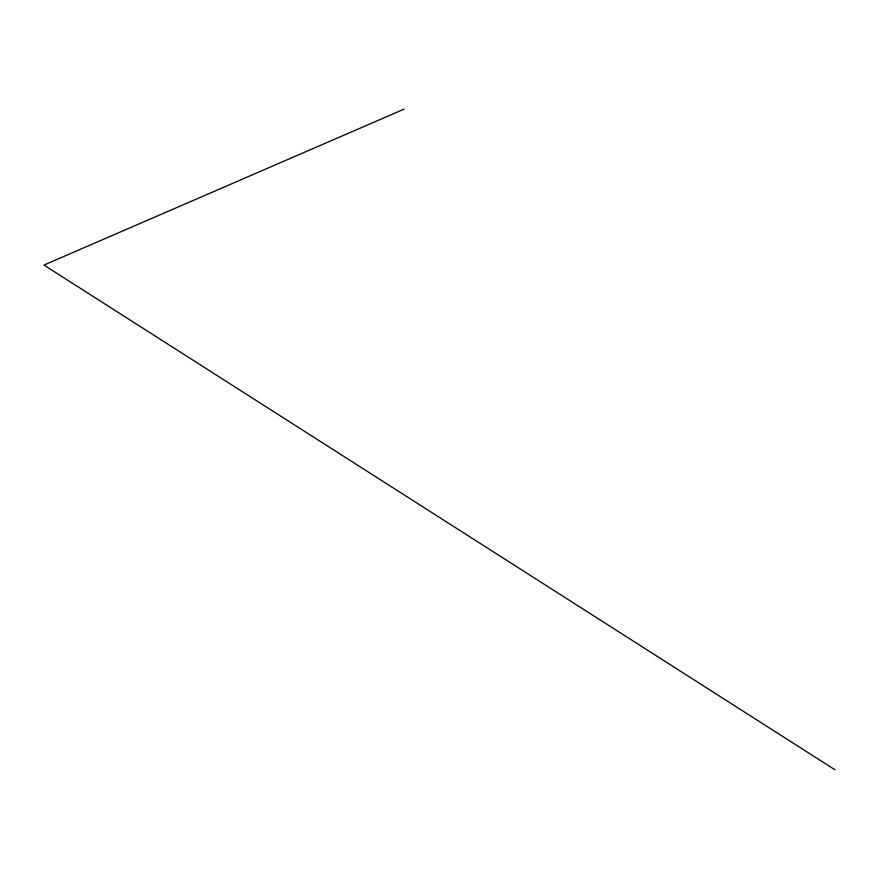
<?xml version="1.0" encoding="UTF-8"?>
<svg xmlns="http://www.w3.org/2000/svg" width="879" height="879" viewBox="0 0 879 879"><rect width="100%" height="100%" fill="white"/><g stroke="black" fill="none" stroke-linecap="round" stroke-linejoin="round"><path stroke-width="1.32" d="M404.032 109.172L43.95 265.073L835.05 769.828"/></g></svg>
